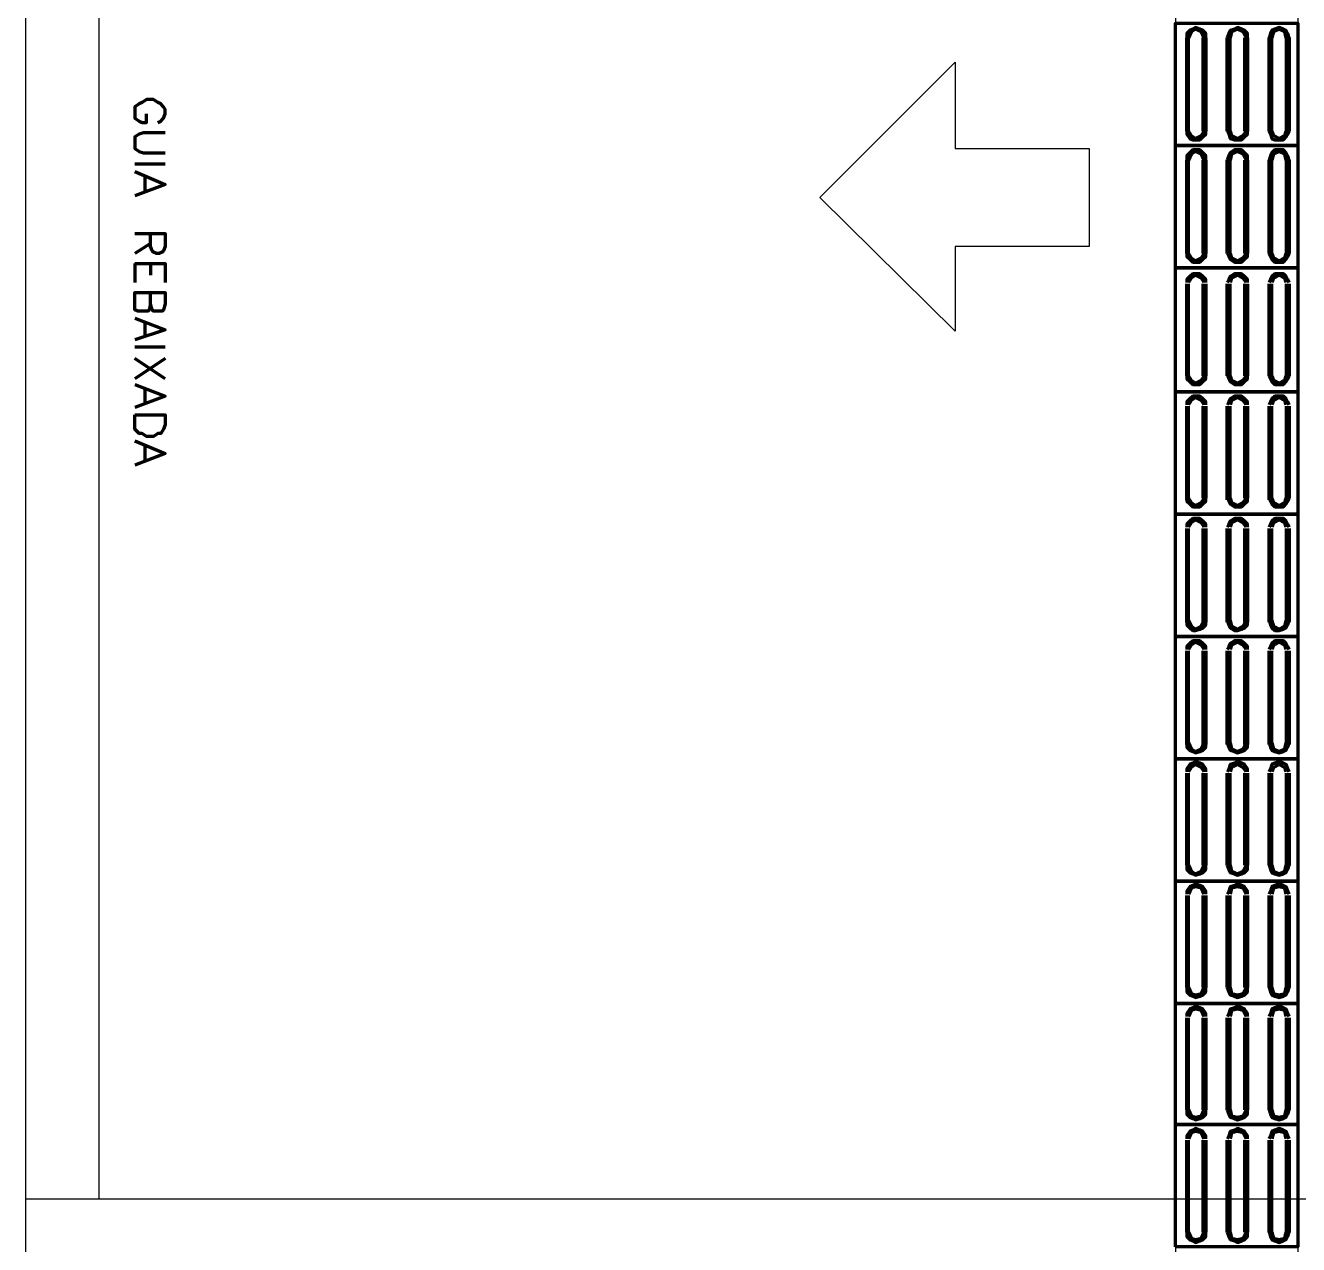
# Model space of a CAD drawing. Header units: millimetres. Extents: x 2273 to 2522, y 1034 to 1187.
# Drawn here: x 2388.993 to 2391.595, y 1162.373 to 1164.864 of the extents above; entities that cross this region are included whole.
import ezdxf

# ---------------------------------------------------------------- set-up
doc = ezdxf.new("R2010")
doc.units = ezdxf.units.MM
doc.layers.add('LAYER8', color=8, linetype='Continuous')
doc.layers.add('PAREDES', color=4, linetype='Continuous', lineweight=100)

# ---------------------------------------------------------------- blocks, each defined once
blk = doc.blocks.new('IP')
at = {"layer": 'PAREDES', "color": 0, "linetype": 'Continuous'}
for points in [[(82.3593, 139.748), (82.3564, 139.7539), (82.3505, 139.7598), (82.3417, 139.7627), (82.3328, 139.7627), (82.327, 139.7598), (82.3211, 139.7539), (82.3181, 139.748), (82.3123, 139.7392), (82.3123, 139.7245), (82.3181, 139.7157), (82.3211, 139.7098), (82.327, 139.701), (82.3328, 139.701), (82.3417, 139.701), (82.3505, 139.701), (82.3564, 139.7098), (82.3593, 139.7157), (82.3593, 139.7245), (82.3417, 139.7245)], [(82.3799, 139.7627), (82.3799, 139.7186), (82.3828, 139.7098), (82.3887, 139.701), (82.3975, 139.701), (82.4034, 139.701), (82.4123, 139.701), (82.4181, 139.7098), (82.4211, 139.7186), (82.4211, 139.7627)], [(82.4446, 139.7627), (82.4446, 139.701)], [(82.4593, 139.701), (82.4858, 139.7627), (82.5093, 139.701)], [(82.5858, 139.701), (82.5858, 139.7627), (82.6123, 139.7627), (82.6211, 139.7598), (82.624, 139.7569), (82.627, 139.751), (82.627, 139.7451), (82.624, 139.7392), (82.6211, 139.7363), (82.6123, 139.7333), (82.5858, 139.7333)], [(82.6475, 139.701), (82.6475, 139.7627), (82.6858, 139.7627)], [(82.7299, 139.7333), (82.7417, 139.7304), (82.7446, 139.7275), (82.7446, 139.7216), (82.7446, 139.7127), (82.7446, 139.7069), (82.7417, 139.701), (82.7299, 139.701), (82.7064, 139.701), (82.7064, 139.7627), (82.7299, 139.7627), (82.7417, 139.7598), (82.7446, 139.7569), (82.7446, 139.751), (82.7446, 139.7451), (82.7446, 139.7392), (82.7417, 139.7363), (82.7299, 139.7333), (82.7064, 139.7333)], [(82.7593, 139.701), (82.7828, 139.7627), (82.8034, 139.701)], [(82.8181, 139.7627), (82.8181, 139.701)], [(82.8417, 139.7627), (82.8828, 139.701)], [(82.8828, 139.7627), (82.8417, 139.701)], [(82.8946, 139.701), (82.9181, 139.7627), (82.9417, 139.701)], [(82.9564, 139.701), (82.9564, 139.7627), (82.977, 139.7627), (82.9858, 139.7598), (82.9946, 139.7539), (82.9946, 139.748), (83.0005, 139.7392), (83.0005, 139.7245), (82.9946, 139.7157), (82.9946, 139.7098), (82.9858, 139.701), (82.977, 139.701), (82.9564, 139.701)], [(83.0093, 139.701), (83.0358, 139.7627), (83.0593, 139.701)], [(82.6064, 139.7333), (82.627, 139.701)], [(82.6475, 139.7333), (82.6711, 139.7333)], [(82.4711, 139.7216), (82.5005, 139.7216)], [(82.6475, 139.701), (82.6858, 139.701)], [(82.7652, 139.7216), (82.7975, 139.7216)], [(82.9034, 139.7216), (82.9328, 139.7216)], [(83.0211, 139.7216), (83.0505, 139.7216)]]:
    blk.add_lwpolyline(points, dxfattribs=at)
blk = doc.blocks.new('VBCX')
at = {"layer": 'PAREDES', "color": 160, "linetype": 'Continuous'}
for points in [[(82.4064, 141.8275), (82.1564, 141.8275), (82.1564, 142.0775), (82.4064, 142.0775), (82.4064, 141.8275)], [(82.6564, 141.8275), (82.4064, 141.8275), (82.4064, 142.0775), (82.6564, 142.0775), (82.6564, 141.8275)], [(82.9093, 141.8275), (82.6564, 141.8275), (82.6564, 142.0775), (82.9093, 142.0775), (82.9093, 141.8275)], [(83.1593, 141.8275), (82.9093, 141.8275), (82.9093, 142.0775), (83.1593, 142.0775), (83.1593, 141.8275)], [(83.4093, 141.8275), (83.1593, 141.8275), (83.1593, 142.0775), (83.4093, 142.0775), (83.4093, 141.8275)], [(83.6593, 141.8275), (83.4093, 141.8275), (83.4093, 142.0775), (83.6593, 142.0775), (83.6593, 141.8275)], [(83.9093, 141.8275), (83.6593, 141.8275), (83.6593, 142.0775), (83.9093, 142.0775), (83.9093, 141.8275)], [(84.1593, 141.8275), (83.9093, 141.8275), (83.9093, 142.0775), (84.1593, 142.0775), (84.1593, 141.8275)], [(84.4064, 141.8275), (84.1593, 141.8275), (84.1593, 142.0775), (84.4064, 142.0775), (84.4064, 141.8275)], [(84.6564, 141.8275), (84.4064, 141.8275), (84.4064, 142.0775), (84.6564, 142.0775), (84.6564, 141.8275)], [(82.1858, 142.0598), (82.177, 142.0569), (82.1711, 142.0539), (82.1681, 142.048), (82.1652, 142.0392), (82.1681, 142.0304), (82.1711, 142.0245), (82.177, 142.0216), (82.1858, 142.0186)], [(82.1858, 142.0539), (82.174, 142.051), (82.1681, 142.0392), (82.174, 142.0275), (82.1858, 142.0245)], [(82.1858, 142.0598), (82.377, 142.0598)], [(82.1858, 142.0539), (82.377, 142.0539)], [(82.377, 142.0186), (82.3828, 142.0216), (82.3917, 142.0245), (82.3946, 142.0304), (82.3946, 142.0392), (82.3946, 142.048), (82.3887, 142.0539), (82.3828, 142.0569), (82.377, 142.0598)], [(82.377, 142.0245), (82.3858, 142.0275), (82.3917, 142.0392), (82.3858, 142.051), (82.377, 142.0539)], [(82.4358, 142.0598), (82.427, 142.0569), (82.4211, 142.0539), (82.4152, 142.048), (82.4152, 142.0392), (82.4152, 142.0304), (82.4211, 142.0245), (82.427, 142.0216), (82.4358, 142.0186)], [(82.4358, 142.0539), (82.424, 142.051), (82.4181, 142.0392), (82.424, 142.0275), (82.4358, 142.0245)], [(82.4358, 142.0598), (82.627, 142.0598)], [(82.4358, 142.0539), (82.627, 142.0539)], [(82.627, 142.0186), (82.6328, 142.0216), (82.6387, 142.0245), (82.6446, 142.0304), (82.6446, 142.0392), (82.6446, 142.048), (82.6387, 142.0539), (82.6328, 142.0569), (82.627, 142.0598)], [(82.627, 142.0245), (82.6358, 142.0275), (82.6417, 142.0392), (82.6358, 142.051), (82.627, 142.0539)], [(82.6858, 142.0598), (82.6799, 142.0569), (82.674, 142.0539), (82.6681, 142.048), (82.6681, 142.0392), (82.6681, 142.0304), (82.674, 142.0245), (82.6799, 142.0216), (82.6858, 142.0186)], [(82.6858, 142.0539), (82.677, 142.051), (82.6711, 142.0392), (82.677, 142.0275), (82.6858, 142.0245)], [(82.6887, 142.0598), (82.877, 142.0598)], [(82.6887, 142.0539), (82.877, 142.0539)], [(82.877, 142.0186), (82.8828, 142.0216), (82.8887, 142.0245), (82.8946, 142.0304), (82.8946, 142.0392), (82.8946, 142.048), (82.8887, 142.0539), (82.8828, 142.0569), (82.877, 142.0598)], [(82.877, 142.0245), (82.8858, 142.0275), (82.8917, 142.0392), (82.8858, 142.051), (82.877, 142.0539)], [(82.9358, 142.0598), (82.9299, 142.0569), (82.924, 142.0539), (82.9181, 142.048), (82.9181, 142.0392), (82.9181, 142.0304), (82.924, 142.0245), (82.9299, 142.0216), (82.9358, 142.0186)], [(82.9358, 142.0539), (82.927, 142.051), (82.9211, 142.0392), (82.927, 142.0275), (82.9358, 142.0245)], [(82.9387, 142.0598), (83.127, 142.0598)], [(82.9387, 142.0539), (83.127, 142.0539)], [(83.127, 142.0186), (83.1328, 142.0216), (83.1387, 142.0245), (83.1446, 142.0304), (83.1446, 142.0392), (83.1446, 142.048), (83.1387, 142.0539), (83.1328, 142.0569), (83.127, 142.0598)], [(83.127, 142.0245), (83.1358, 142.0275), (83.1417, 142.0392), (83.1358, 142.051), (83.127, 142.0539)], [(83.1858, 142.0598), (83.1799, 142.0569), (83.174, 142.0539), (83.1681, 142.048), (83.1681, 142.0392), (83.1681, 142.0304), (83.174, 142.0245), (83.1799, 142.0216), (83.1858, 142.0186)], [(83.1858, 142.0539), (83.177, 142.051), (83.1711, 142.0392), (83.177, 142.0275), (83.1858, 142.0245)], [(83.1887, 142.0598), (83.3799, 142.0598)], [(83.1887, 142.0539), (83.3799, 142.0539)], [(83.377, 142.0186), (83.3858, 142.0216), (83.3917, 142.0245), (83.3975, 142.0304), (83.3975, 142.0392), (83.3946, 142.048), (83.3917, 142.0539), (83.3858, 142.0569), (83.377, 142.0598)], [(83.377, 142.0245), (83.3887, 142.0275), (83.3946, 142.0392), (83.3887, 142.051), (83.377, 142.0539)], [(83.4358, 142.0598), (83.4299, 142.0569), (83.424, 142.0539), (83.4181, 142.048), (83.4181, 142.0392), (83.4181, 142.0304), (83.424, 142.0245), (83.4299, 142.0216), (83.4358, 142.0186)], [(83.4358, 142.0539), (83.427, 142.051), (83.4211, 142.0392), (83.427, 142.0275), (83.4358, 142.0245)], [(83.4387, 142.0598), (83.6299, 142.0598)], [(83.4387, 142.0539), (83.6299, 142.0539)], [(83.627, 142.0186), (83.6358, 142.0216), (83.6417, 142.0245), (83.6446, 142.0304), (83.6475, 142.0392), (83.6446, 142.048), (83.6417, 142.0539), (83.6358, 142.0569), (83.627, 142.0598)], [(83.627, 142.0245), (83.6387, 142.0275), (83.6446, 142.0392), (83.6387, 142.051), (83.627, 142.0539)], [(83.6858, 142.0598), (83.6799, 142.0569), (83.6711, 142.0539), (83.6681, 142.048), (83.6652, 142.0392), (83.6681, 142.0304), (83.6711, 142.0245), (83.6799, 142.0216), (83.6858, 142.0186)], [(83.6858, 142.0539), (83.677, 142.051), (83.6711, 142.0392), (83.677, 142.0275), (83.6858, 142.0245)], [(83.6887, 142.0598), (83.877, 142.0598)], [(83.6887, 142.0539), (83.877, 142.0539)], [(83.877, 142.0186), (83.8858, 142.0216), (83.8917, 142.0245), (83.8946, 142.0304), (83.8975, 142.0392), (83.8946, 142.048), (83.8917, 142.0539), (83.8858, 142.0569), (83.877, 142.0598)], [(83.877, 142.0245), (83.8887, 142.0275), (83.8946, 142.0392), (83.8887, 142.051), (83.877, 142.0539)], [(83.9358, 142.0598), (83.9299, 142.0569), (83.9211, 142.0539), (83.9181, 142.048), (83.9152, 142.0392), (83.9181, 142.0304), (83.9211, 142.0245), (83.9299, 142.0216), (83.9358, 142.0186)], [(83.9358, 142.0539), (83.924, 142.051), (83.9211, 142.0392), (83.924, 142.0275), (83.9358, 142.0245)], [(83.9387, 142.0598), (84.127, 142.0598)], [(83.9387, 142.0539), (84.127, 142.0539)], [(84.127, 142.0186), (84.1358, 142.0216), (84.1417, 142.0245), (84.1446, 142.0304), (84.1475, 142.0392), (84.1446, 142.048), (84.1417, 142.0539), (84.1358, 142.0569), (84.127, 142.0598)], [(84.127, 142.0245), (84.1387, 142.0275), (84.1417, 142.0392), (84.1387, 142.051), (84.127, 142.0539)], [(84.1858, 142.0598), (84.1799, 142.0569), (84.1711, 142.0539), (84.1681, 142.048), (84.1652, 142.0392), (84.1681, 142.0304), (84.1711, 142.0245), (84.1799, 142.0216), (84.1858, 142.0186)], [(84.1858, 142.0539), (84.174, 142.051), (84.1711, 142.0392), (84.174, 142.0275), (84.1858, 142.0245)], [(84.1887, 142.0598), (84.377, 142.0598)], [(84.1887, 142.0539), (84.377, 142.0539)], [(84.377, 142.0186), (84.3858, 142.0216), (84.3917, 142.0245), (84.3946, 142.0304), (84.3975, 142.0392), (84.3946, 142.048), (84.3917, 142.0539), (84.3858, 142.0569), (84.377, 142.0598)], [(84.377, 142.0245), (84.3887, 142.0275), (84.3917, 142.0392), (84.3887, 142.051), (84.377, 142.0539)], [(84.4358, 142.0598), (84.4299, 142.0569), (84.4211, 142.0539), (84.4181, 142.048), (84.4152, 142.0392), (84.4181, 142.0304), (84.4211, 142.0245), (84.4299, 142.0216), (84.4358, 142.0186)], [(84.4358, 142.0539), (84.424, 142.051), (84.4211, 142.0392), (84.424, 142.0275), (84.4358, 142.0245)], [(84.4387, 142.0598), (84.627, 142.0598)], [(84.4387, 142.0539), (84.627, 142.0539)], [(84.627, 142.0186), (84.6358, 142.0216), (84.6417, 142.0245), (84.6446, 142.0304), (84.6475, 142.0392), (84.6446, 142.048), (84.6417, 142.0539), (84.6358, 142.0569), (84.627, 142.0598)], [(84.627, 142.0245), (84.6387, 142.0275), (84.6417, 142.0392), (84.6387, 142.051), (84.627, 142.0539)], [(82.377, 142.0245), (82.1858, 142.0245)], [(82.377, 142.0186), (82.1858, 142.0186)], [(82.627, 142.0245), (82.4358, 142.0245)], [(82.627, 142.0186), (82.4358, 142.0186)], [(82.877, 142.0245), (82.6887, 142.0245)], [(82.877, 142.0186), (82.6887, 142.0186)], [(83.1299, 142.0245), (82.9387, 142.0245)], [(83.1299, 142.0186), (82.9387, 142.0186)], [(83.3799, 142.0245), (83.1887, 142.0245)], [(83.3799, 142.0186), (83.1887, 142.0186)], [(83.6299, 142.0245), (83.4387, 142.0245)], [(83.6299, 142.0186), (83.4387, 142.0186)], [(83.877, 142.0245), (83.6887, 142.0245)], [(83.877, 142.0186), (83.6887, 142.0186)], [(84.127, 142.0245), (83.9387, 142.0245)], [(84.127, 142.0186), (83.9387, 142.0186)], [(84.377, 142.0245), (84.1887, 142.0245)], [(84.377, 142.0186), (84.1887, 142.0186)], [(84.627, 142.0245), (84.4387, 142.0245)], [(84.627, 142.0186), (84.4387, 142.0186)], [(82.1858, 141.9745), (82.177, 141.9745), (82.1711, 141.9686), (82.1681, 141.9627), (82.1652, 141.9539), (82.1681, 141.948), (82.1711, 141.9392), (82.177, 141.9363), (82.1858, 141.9333)], [(82.1858, 141.9716), (82.174, 141.9657), (82.1681, 141.9539), (82.174, 141.9422), (82.1858, 141.9392)], [(82.1858, 141.9745), (82.377, 141.9745)], [(82.1858, 141.9686), (82.377, 141.9686)], [(82.377, 141.9333), (82.3828, 141.9363), (82.3917, 141.9392), (82.3946, 141.948), (82.3946, 141.9539), (82.3946, 141.9627), (82.3887, 141.9686), (82.3828, 141.9745), (82.377, 141.9745)], [(82.377, 141.9392), (82.3858, 141.9422), (82.3917, 141.9539), (82.3858, 141.9657), (82.377, 141.9716)], [(82.4358, 141.9745), (82.427, 141.9745), (82.4211, 141.9686), (82.4152, 141.9627), (82.4152, 141.9539), (82.4152, 141.948), (82.4211, 141.9392), (82.427, 141.9363), (82.4358, 141.9333)], [(82.4358, 141.9716), (82.424, 141.9657), (82.4181, 141.9539), (82.424, 141.9422), (82.4358, 141.9392)], [(82.4358, 141.9745), (82.627, 141.9745)], [(82.4358, 141.9686), (82.627, 141.9686)], [(82.627, 141.9333), (82.6328, 141.9363), (82.6387, 141.9392), (82.6446, 141.948), (82.6446, 141.9539), (82.6446, 141.9627), (82.6387, 141.9686), (82.6328, 141.9745), (82.627, 141.9745)], [(82.627, 141.9392), (82.6358, 141.9422), (82.6417, 141.9539), (82.6358, 141.9657), (82.627, 141.9716)], [(82.6858, 141.9745), (82.6799, 141.9745), (82.674, 141.9686), (82.6681, 141.9627), (82.6681, 141.9539), (82.6681, 141.948), (82.674, 141.9392), (82.6799, 141.9363), (82.6858, 141.9333)], [(82.6858, 141.9716), (82.677, 141.9657), (82.6711, 141.9539), (82.677, 141.9422), (82.6858, 141.9392)], [(82.6887, 141.9745), (82.877, 141.9745)], [(82.6887, 141.9686), (82.877, 141.9686)], [(82.877, 141.9333), (82.8828, 141.9363), (82.8887, 141.9392), (82.8946, 141.948), (82.8946, 141.9539), (82.8946, 141.9627), (82.8887, 141.9686), (82.8828, 141.9745), (82.877, 141.9745)], [(82.877, 141.9392), (82.8858, 141.9422), (82.8917, 141.9539), (82.8858, 141.9657), (82.877, 141.9716)], [(82.9358, 141.9745), (82.9299, 141.9745), (82.924, 141.9686), (82.9181, 141.9627), (82.9181, 141.9539), (82.9181, 141.948), (82.924, 141.9392), (82.9299, 141.9363), (82.9358, 141.9333)], [(82.9358, 141.9716), (82.927, 141.9657), (82.9211, 141.9539), (82.927, 141.9422), (82.9358, 141.9392)], [(82.9387, 141.9745), (83.127, 141.9745)], [(82.9387, 141.9686), (83.127, 141.9686)], [(83.127, 141.9333), (83.1328, 141.9363), (83.1387, 141.9392), (83.1446, 141.948), (83.1446, 141.9539), (83.1446, 141.9627), (83.1387, 141.9686), (83.1328, 141.9745), (83.127, 141.9745)], [(83.127, 141.9392), (83.1358, 141.9422), (83.1417, 141.9539), (83.1358, 141.9657), (83.127, 141.9716)], [(83.1858, 141.9745), (83.1799, 141.9745), (83.174, 141.9686), (83.1681, 141.9627), (83.1681, 141.9539), (83.1681, 141.948), (83.174, 141.9392), (83.1799, 141.9363), (83.1858, 141.9333)], [(83.1858, 141.9716), (83.177, 141.9657), (83.1711, 141.9539), (83.177, 141.9422), (83.1858, 141.9392)], [(83.1887, 141.9745), (83.3799, 141.9745)], [(83.1887, 141.9686), (83.3799, 141.9686)], [(83.377, 141.9333), (83.3858, 141.9363), (83.3917, 141.9392), (83.3975, 141.948), (83.3975, 141.9539), (83.3946, 141.9627), (83.3917, 141.9686), (83.3858, 141.9745), (83.377, 141.9745)], [(83.377, 141.9392), (83.3887, 141.9422), (83.3946, 141.9539), (83.3887, 141.9657), (83.377, 141.9716)], [(83.4358, 141.9745), (83.4299, 141.9745), (83.424, 141.9686), (83.4181, 141.9627), (83.4181, 141.9539), (83.4181, 141.948), (83.424, 141.9392), (83.4299, 141.9363), (83.4358, 141.9333)], [(83.4358, 141.9716), (83.427, 141.9657), (83.4211, 141.9539), (83.427, 141.9422), (83.4358, 141.9392)], [(83.4387, 141.9745), (83.6299, 141.9745)], [(83.4387, 141.9686), (83.6299, 141.9686)], [(83.627, 141.9333), (83.6358, 141.9363), (83.6417, 141.9392), (83.6446, 141.948), (83.6475, 141.9539), (83.6446, 141.9627), (83.6417, 141.9686), (83.6358, 141.9745), (83.627, 141.9745)], [(83.627, 141.9392), (83.6387, 141.9422), (83.6446, 141.9539), (83.6387, 141.9657), (83.627, 141.9716)], [(83.6858, 141.9745), (83.6799, 141.9745), (83.6711, 141.9686), (83.6681, 141.9627), (83.6652, 141.9539), (83.6681, 141.948), (83.6711, 141.9392), (83.6799, 141.9363), (83.6858, 141.9333)], [(83.6858, 141.9716), (83.677, 141.9657), (83.6711, 141.9539), (83.677, 141.9422), (83.6858, 141.9392)], [(83.6887, 141.9745), (83.877, 141.9745)], [(83.6887, 141.9686), (83.877, 141.9686)], [(83.877, 141.9333), (83.8858, 141.9363), (83.8917, 141.9392), (83.8946, 141.948), (83.8975, 141.9539), (83.8946, 141.9627), (83.8917, 141.9686), (83.8858, 141.9745), (83.877, 141.9745)], [(83.877, 141.9392), (83.8887, 141.9422), (83.8946, 141.9539), (83.8887, 141.9657), (83.877, 141.9716)], [(83.9358, 141.9745), (83.9299, 141.9745), (83.9211, 141.9686), (83.9181, 141.9627), (83.9152, 141.9539), (83.9181, 141.948), (83.9211, 141.9392), (83.9299, 141.9363), (83.9358, 141.9333)], [(83.9358, 141.9716), (83.924, 141.9657), (83.9211, 141.9539), (83.924, 141.9422), (83.9358, 141.9392)], [(83.9387, 141.9745), (84.127, 141.9745)], [(83.9387, 141.9686), (84.127, 141.9686)], [(84.127, 141.9333), (84.1358, 141.9363), (84.1417, 141.9392), (84.1446, 141.948), (84.1475, 141.9539), (84.1446, 141.9627), (84.1417, 141.9686), (84.1358, 141.9745), (84.127, 141.9745)], [(84.127, 141.9392), (84.1387, 141.9422), (84.1417, 141.9539), (84.1387, 141.9657), (84.127, 141.9716)], [(84.1858, 141.9745), (84.1799, 141.9745), (84.1711, 141.9686), (84.1681, 141.9627), (84.1652, 141.9539), (84.1681, 141.948), (84.1711, 141.9392), (84.1799, 141.9363), (84.1858, 141.9333)], [(84.1858, 141.9716), (84.174, 141.9657), (84.1711, 141.9539), (84.174, 141.9422), (84.1858, 141.9392)], [(84.1887, 141.9745), (84.377, 141.9745)], [(84.1887, 141.9686), (84.377, 141.9686)], [(84.377, 141.9333), (84.3858, 141.9363), (84.3917, 141.9392), (84.3946, 141.948), (84.3975, 141.9539), (84.3946, 141.9627), (84.3917, 141.9686), (84.3858, 141.9745), (84.377, 141.9745)], [(84.377, 141.9392), (84.3887, 141.9422), (84.3917, 141.9539), (84.3887, 141.9657), (84.377, 141.9716)], [(84.4358, 141.9745), (84.4299, 141.9745), (84.4211, 141.9686), (84.4181, 141.9627), (84.4152, 141.9539), (84.4181, 141.948), (84.4211, 141.9392), (84.4299, 141.9363), (84.4358, 141.9333)], [(84.4358, 141.9716), (84.424, 141.9657), (84.4211, 141.9539), (84.424, 141.9422), (84.4358, 141.9392)], [(84.4387, 141.9745), (84.627, 141.9745)], [(84.4387, 141.9686), (84.627, 141.9686)], [(84.627, 141.9333), (84.6358, 141.9363), (84.6417, 141.9392), (84.6446, 141.948), (84.6475, 141.9539), (84.6446, 141.9627), (84.6417, 141.9686), (84.6358, 141.9745), (84.627, 141.9745)], [(84.627, 141.9392), (84.6387, 141.9422), (84.6417, 141.9539), (84.6387, 141.9657), (84.627, 141.9716)], [(82.377, 141.9392), (82.1858, 141.9392)], [(82.627, 141.9392), (82.4358, 141.9392)], [(82.877, 141.9392), (82.6887, 141.9392)], [(83.1299, 141.9392), (82.9387, 141.9392)], [(83.3799, 141.9392), (83.1887, 141.9392)], [(83.6299, 141.9392), (83.4387, 141.9392)], [(83.877, 141.9392), (83.6887, 141.9392)], [(84.127, 141.9392), (83.9387, 141.9392)], [(84.377, 141.9392), (84.1887, 141.9392)], [(84.627, 141.9392), (84.4387, 141.9392)], [(82.377, 141.9333), (82.1858, 141.9333)], [(82.627, 141.9333), (82.4358, 141.9333)], [(82.877, 141.9333), (82.6887, 141.9333)], [(83.1299, 141.9333), (82.9387, 141.9333)], [(83.3799, 141.9333), (83.1887, 141.9333)], [(83.6299, 141.9333), (83.4387, 141.9333)], [(83.877, 141.9333), (83.6887, 141.9333)], [(84.127, 141.9333), (83.9387, 141.9333)], [(84.377, 141.9333), (84.1887, 141.9333)], [(84.627, 141.9333), (84.4387, 141.9333)], [(82.1858, 141.8892), (82.177, 141.8892), (82.1711, 141.8833), (82.1681, 141.8775), (82.1652, 141.8686), (82.1681, 141.8627), (82.1711, 141.8569), (82.177, 141.851), (82.1858, 141.851)], [(82.1858, 141.8863), (82.174, 141.8804), (82.1681, 141.8686), (82.174, 141.8598), (82.1858, 141.8539)], [(82.1858, 141.8892), (82.377, 141.8892)], [(82.377, 141.851), (82.3828, 141.851), (82.3917, 141.8569), (82.3946, 141.8627), (82.3946, 141.8686), (82.3946, 141.8775), (82.3887, 141.8833), (82.3828, 141.8892), (82.377, 141.8892)], [(82.377, 141.8539), (82.3858, 141.8598), (82.3917, 141.8686), (82.3858, 141.8804), (82.377, 141.8863)], [(82.4358, 141.8892), (82.427, 141.8892), (82.4211, 141.8833), (82.4152, 141.8775), (82.4152, 141.8686), (82.4152, 141.8627), (82.4211, 141.8569), (82.427, 141.851), (82.4358, 141.851)], [(82.4358, 141.8863), (82.424, 141.8804), (82.4181, 141.8686), (82.424, 141.8598), (82.4358, 141.8539)], [(82.4358, 141.8892), (82.627, 141.8892)], [(82.627, 141.851), (82.6328, 141.851), (82.6387, 141.8569), (82.6446, 141.8627), (82.6446, 141.8686), (82.6446, 141.8775), (82.6387, 141.8833), (82.6328, 141.8892), (82.627, 141.8892)], [(82.627, 141.8539), (82.6358, 141.8598), (82.6417, 141.8686), (82.6358, 141.8804), (82.627, 141.8863)], [(82.6858, 141.8892), (82.6799, 141.8892), (82.674, 141.8833), (82.6681, 141.8775), (82.6681, 141.8686), (82.6681, 141.8627), (82.674, 141.8569), (82.6799, 141.851), (82.6858, 141.851)], [(82.6858, 141.8863), (82.677, 141.8804), (82.6711, 141.8686), (82.677, 141.8598), (82.6858, 141.8539)], [(82.6887, 141.8892), (82.877, 141.8892)], [(82.877, 141.851), (82.8828, 141.851), (82.8887, 141.8569), (82.8946, 141.8627), (82.8946, 141.8686), (82.8946, 141.8775), (82.8887, 141.8833), (82.8828, 141.8892), (82.877, 141.8892)], [(82.877, 141.8539), (82.8858, 141.8598), (82.8917, 141.8686), (82.8858, 141.8804), (82.877, 141.8863)], [(82.9358, 141.8892), (82.9299, 141.8892), (82.924, 141.8833), (82.9181, 141.8775), (82.9181, 141.8686), (82.9181, 141.8627), (82.924, 141.8569), (82.9299, 141.851), (82.9358, 141.851)], [(82.9358, 141.8863), (82.927, 141.8804), (82.9211, 141.8686), (82.927, 141.8598), (82.9358, 141.8539)], [(82.9387, 141.8892), (83.127, 141.8892)], [(83.127, 141.851), (83.1328, 141.851), (83.1387, 141.8569), (83.1446, 141.8627), (83.1446, 141.8686), (83.1446, 141.8775), (83.1387, 141.8833), (83.1328, 141.8892), (83.127, 141.8892)], [(83.127, 141.8539), (83.1358, 141.8598), (83.1417, 141.8686), (83.1358, 141.8804), (83.127, 141.8863)], [(83.1858, 141.8892), (83.1799, 141.8892), (83.174, 141.8833), (83.1681, 141.8775), (83.1681, 141.8686), (83.1681, 141.8627), (83.174, 141.8569), (83.1799, 141.851), (83.1858, 141.851)], [(83.1858, 141.8863), (83.177, 141.8804), (83.1711, 141.8686), (83.177, 141.8598), (83.1858, 141.8539)], [(83.1887, 141.8892), (83.3799, 141.8892)], [(83.377, 141.851), (83.3858, 141.851), (83.3917, 141.8569), (83.3975, 141.8627), (83.3975, 141.8686), (83.3946, 141.8775), (83.3917, 141.8833), (83.3858, 141.8892), (83.377, 141.8892)], [(83.377, 141.8539), (83.3887, 141.8598), (83.3946, 141.8686), (83.3887, 141.8804), (83.377, 141.8863)], [(83.4358, 141.8892), (83.4299, 141.8892), (83.424, 141.8833), (83.4181, 141.8775), (83.4181, 141.8686), (83.4181, 141.8627), (83.424, 141.8569), (83.4299, 141.851), (83.4358, 141.851)], [(83.4358, 141.8863), (83.427, 141.8804), (83.4211, 141.8686), (83.427, 141.8598), (83.4358, 141.8539)], [(83.4387, 141.8892), (83.6299, 141.8892)], [(83.627, 141.851), (83.6358, 141.851), (83.6417, 141.8569), (83.6446, 141.8627), (83.6475, 141.8686), (83.6446, 141.8775), (83.6417, 141.8833), (83.6358, 141.8892), (83.627, 141.8892)], [(83.627, 141.8539), (83.6387, 141.8598), (83.6446, 141.8686), (83.6387, 141.8804), (83.627, 141.8863)], [(83.6858, 141.8892), (83.6799, 141.8892), (83.6711, 141.8833), (83.6681, 141.8775), (83.6652, 141.8686), (83.6681, 141.8627), (83.6711, 141.8569), (83.6799, 141.851), (83.6858, 141.851)], [(83.6858, 141.8863), (83.677, 141.8804), (83.6711, 141.8686), (83.677, 141.8598), (83.6858, 141.8539)], [(83.6887, 141.8892), (83.877, 141.8892)], [(83.877, 141.851), (83.8858, 141.851), (83.8917, 141.8569), (83.8946, 141.8627), (83.8975, 141.8686), (83.8946, 141.8775), (83.8917, 141.8833), (83.8858, 141.8892), (83.877, 141.8892)], [(83.877, 141.8539), (83.8887, 141.8598), (83.8946, 141.8686), (83.8887, 141.8804), (83.877, 141.8863)], [(83.9358, 141.8892), (83.9299, 141.8892), (83.9211, 141.8833), (83.9181, 141.8775), (83.9152, 141.8686), (83.9181, 141.8627), (83.9211, 141.8569), (83.9299, 141.851), (83.9358, 141.851)], [(83.9358, 141.8863), (83.924, 141.8804), (83.9211, 141.8686), (83.924, 141.8598), (83.9358, 141.8539)], [(83.9387, 141.8892), (84.127, 141.8892)], [(84.127, 141.851), (84.1358, 141.851), (84.1417, 141.8569), (84.1446, 141.8627), (84.1475, 141.8686), (84.1446, 141.8775), (84.1417, 141.8833), (84.1358, 141.8892), (84.127, 141.8892)], [(84.127, 141.8539), (84.1387, 141.8598), (84.1417, 141.8686), (84.1387, 141.8804), (84.127, 141.8863)], [(84.1858, 141.8892), (84.1799, 141.8892), (84.1711, 141.8833), (84.1681, 141.8775), (84.1652, 141.8686), (84.1681, 141.8627), (84.1711, 141.8569), (84.1799, 141.851), (84.1858, 141.851)], [(84.1858, 141.8863), (84.174, 141.8804), (84.1711, 141.8686), (84.174, 141.8598), (84.1858, 141.8539)], [(84.1887, 141.8892), (84.377, 141.8892)], [(84.377, 141.851), (84.3858, 141.851), (84.3917, 141.8569), (84.3946, 141.8627), (84.3975, 141.8686), (84.3946, 141.8775), (84.3917, 141.8833), (84.3858, 141.8892), (84.377, 141.8892)], [(84.377, 141.8539), (84.3887, 141.8598), (84.3917, 141.8686), (84.3887, 141.8804), (84.377, 141.8863)], [(84.4358, 141.8892), (84.4299, 141.8892), (84.4211, 141.8833), (84.4181, 141.8775), (84.4152, 141.8686), (84.4181, 141.8627), (84.4211, 141.8569), (84.4299, 141.851), (84.4358, 141.851)], [(84.4358, 141.8863), (84.424, 141.8804), (84.4211, 141.8686), (84.424, 141.8598), (84.4358, 141.8539)], [(84.4387, 141.8892), (84.627, 141.8892)], [(84.627, 141.851), (84.6358, 141.851), (84.6417, 141.8569), (84.6446, 141.8627), (84.6475, 141.8686), (84.6446, 141.8775), (84.6417, 141.8833), (84.6358, 141.8892), (84.627, 141.8892)], [(84.627, 141.8539), (84.6387, 141.8598), (84.6417, 141.8686), (84.6387, 141.8804), (84.627, 141.8863)], [(82.1858, 141.8833), (82.377, 141.8833)], [(82.4358, 141.8833), (82.627, 141.8833)], [(82.6887, 141.8833), (82.877, 141.8833)], [(82.9387, 141.8833), (83.127, 141.8833)], [(83.1887, 141.8833), (83.3799, 141.8833)], [(83.4387, 141.8833), (83.6299, 141.8833)], [(83.6887, 141.8833), (83.877, 141.8833)], [(83.9387, 141.8833), (84.127, 141.8833)], [(84.1887, 141.8833), (84.377, 141.8833)], [(84.4387, 141.8833), (84.627, 141.8833)], [(82.377, 141.8539), (82.1858, 141.8539)], [(82.377, 141.851), (82.1858, 141.851)], [(82.627, 141.8539), (82.4358, 141.8539)], [(82.627, 141.851), (82.4358, 141.851)], [(82.877, 141.8539), (82.6887, 141.8539)], [(82.877, 141.851), (82.6887, 141.851)], [(83.1299, 141.8539), (82.9387, 141.8539)], [(83.1299, 141.851), (82.9387, 141.851)], [(83.3799, 141.8539), (83.1887, 141.8539)], [(83.3799, 141.851), (83.1887, 141.851)], [(83.6299, 141.8539), (83.4387, 141.8539)], [(83.6299, 141.851), (83.4387, 141.851)], [(83.877, 141.8539), (83.6887, 141.8539)], [(83.877, 141.851), (83.6887, 141.851)], [(84.127, 141.8539), (83.9387, 141.8539)], [(84.127, 141.851), (83.9387, 141.851)], [(84.377, 141.8539), (84.1887, 141.8539)], [(84.377, 141.851), (84.1887, 141.851)], [(84.627, 141.8539), (84.4387, 141.8539)], [(84.627, 141.851), (84.4387, 141.851)]]:
    blk.add_lwpolyline(points, dxfattribs=at)
blk = doc.blocks.new('KJIUY')
at = {"color": 0, "linetype": 'ByBlock'}
blk.add_blockref('VBCX', (0, 0), dxfattribs=at)

msp = doc.modelspace()

# ---------------------------------------------------------------- linework, layer by layer
at = {"layer": 'LAYER8', "color": 0, "linetype": 'Continuous'}
for points in [[(2388.9931, 1185.6302), (2388.9931, 1155.7125)], [(2391.3431, 1185.6302), (2391.3431, 1155.7125)], [(2391.5931, 1185.6302), (2391.5931, 1155.7125)], [(2389.1431, 1166.1684), (2389.1431, 1162.4654)], [(2390.6166, 1164.5125), (2390.8931, 1164.789), (2390.8931, 1164.6125), (2391.1666, 1164.6125), (2391.1666, 1164.4125), (2390.8931, 1164.4125), (2390.8931, 1164.239), (2390.6166, 1164.5125)], [(2389.1431, 1162.4654), (2388.9931, 1162.4654)], [(2391.9931, 1162.4654), (2389.1431, 1162.4654)]]:
    msp.add_lwpolyline(points, dxfattribs=at)

# ---------------------------------------------------------------- block references
at = {"layer": 'LAYER8', "color": 0, "linetype": 'ByBlock', "rotation": 270}
for name in ['KJIUY', 'IP']:
    msp.add_blockref(name, (2249.5156, 1247.0248), dxfattribs=at)

doc.saveas('drawing.dxf')
